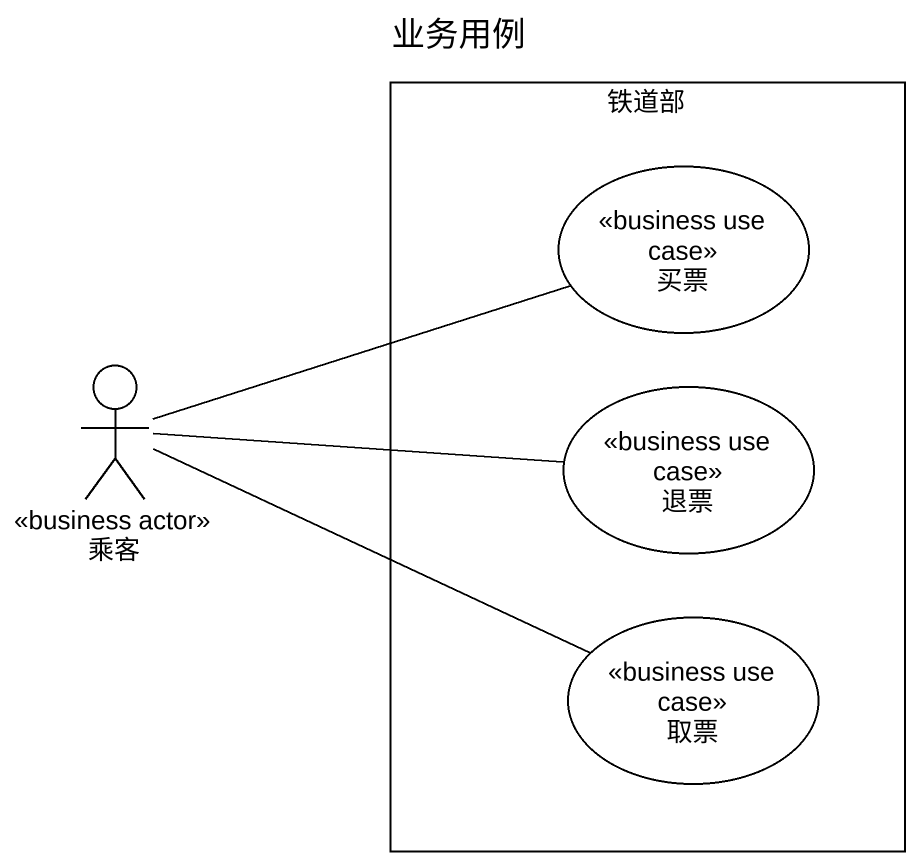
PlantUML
@startuml
title 业务用例
rectangle 铁道部 {
  usecase 买票 <<business use case>>
  usecase 退票 <<business use case>>
  usecase 取票 <<business use case>>
}
actor 乘客 <<business actor>>
乘客 -right- 买票
乘客 -right- 退票
乘客 -right- 取票
@enduml
